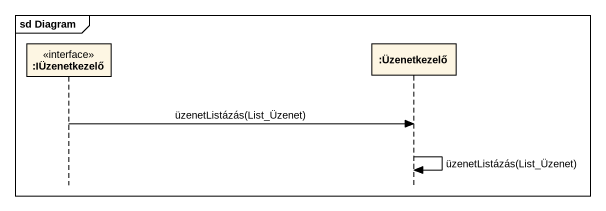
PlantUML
@startuml
mainframe sd Diagram
hide footbox
participant ":IÜzenetkezelő" as IÜzenetkezelő <<interface>>
participant ":Üzenetkezelő" as Üzenetkezelő

IÜzenetkezelő -> Üzenetkezelő : üzenetListázás(List_Üzenet)
Üzenetkezelő -> Üzenetkezelő : üzenetListázás(List_Üzenet)
@enduml
